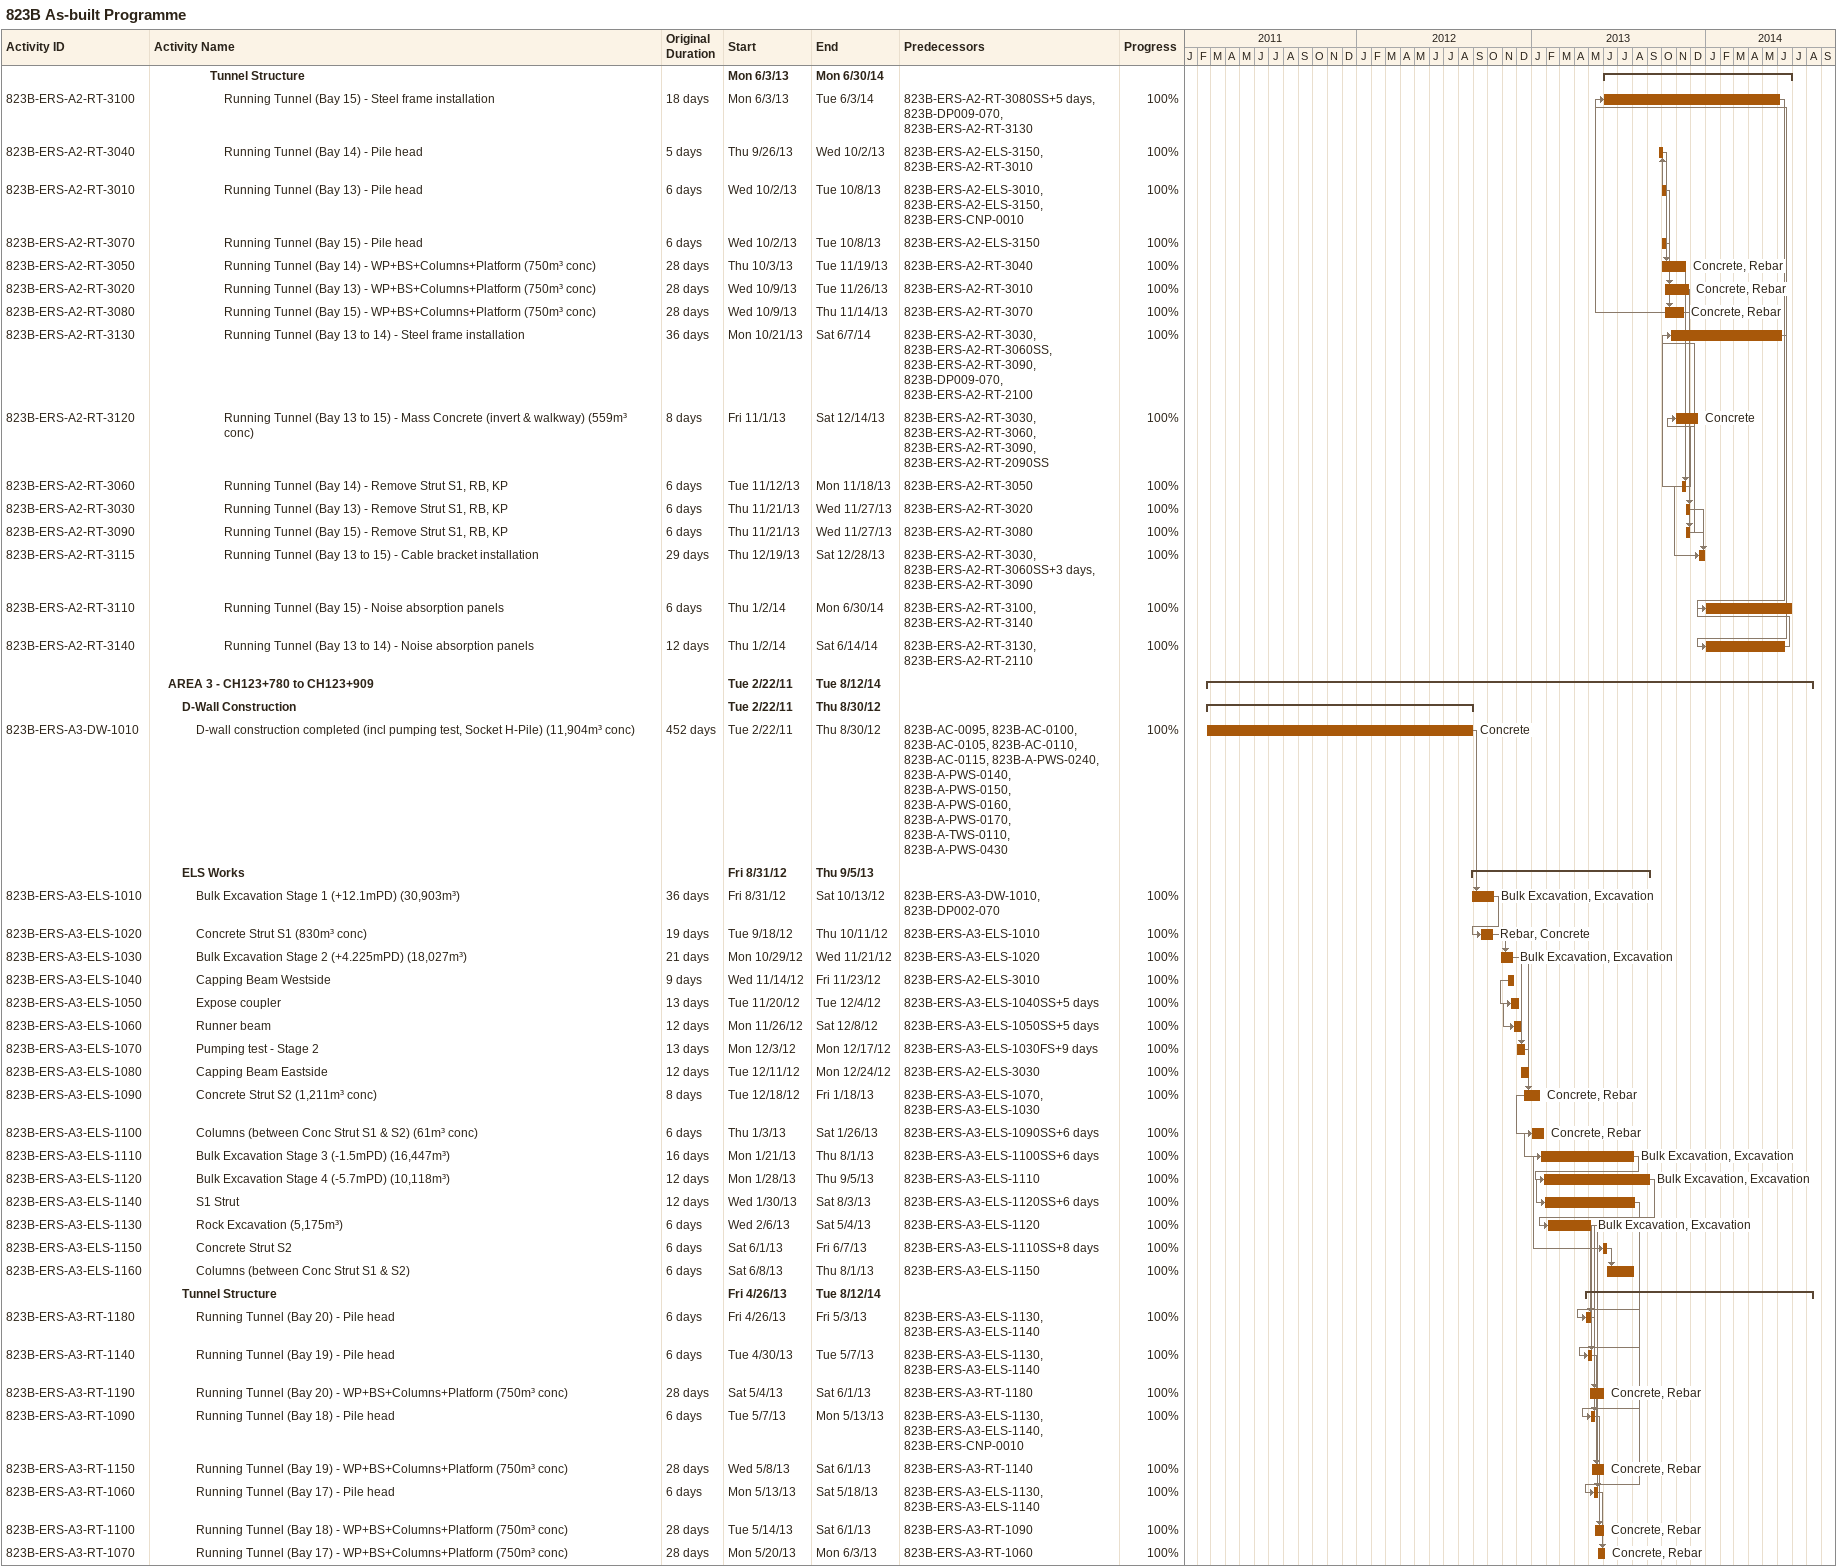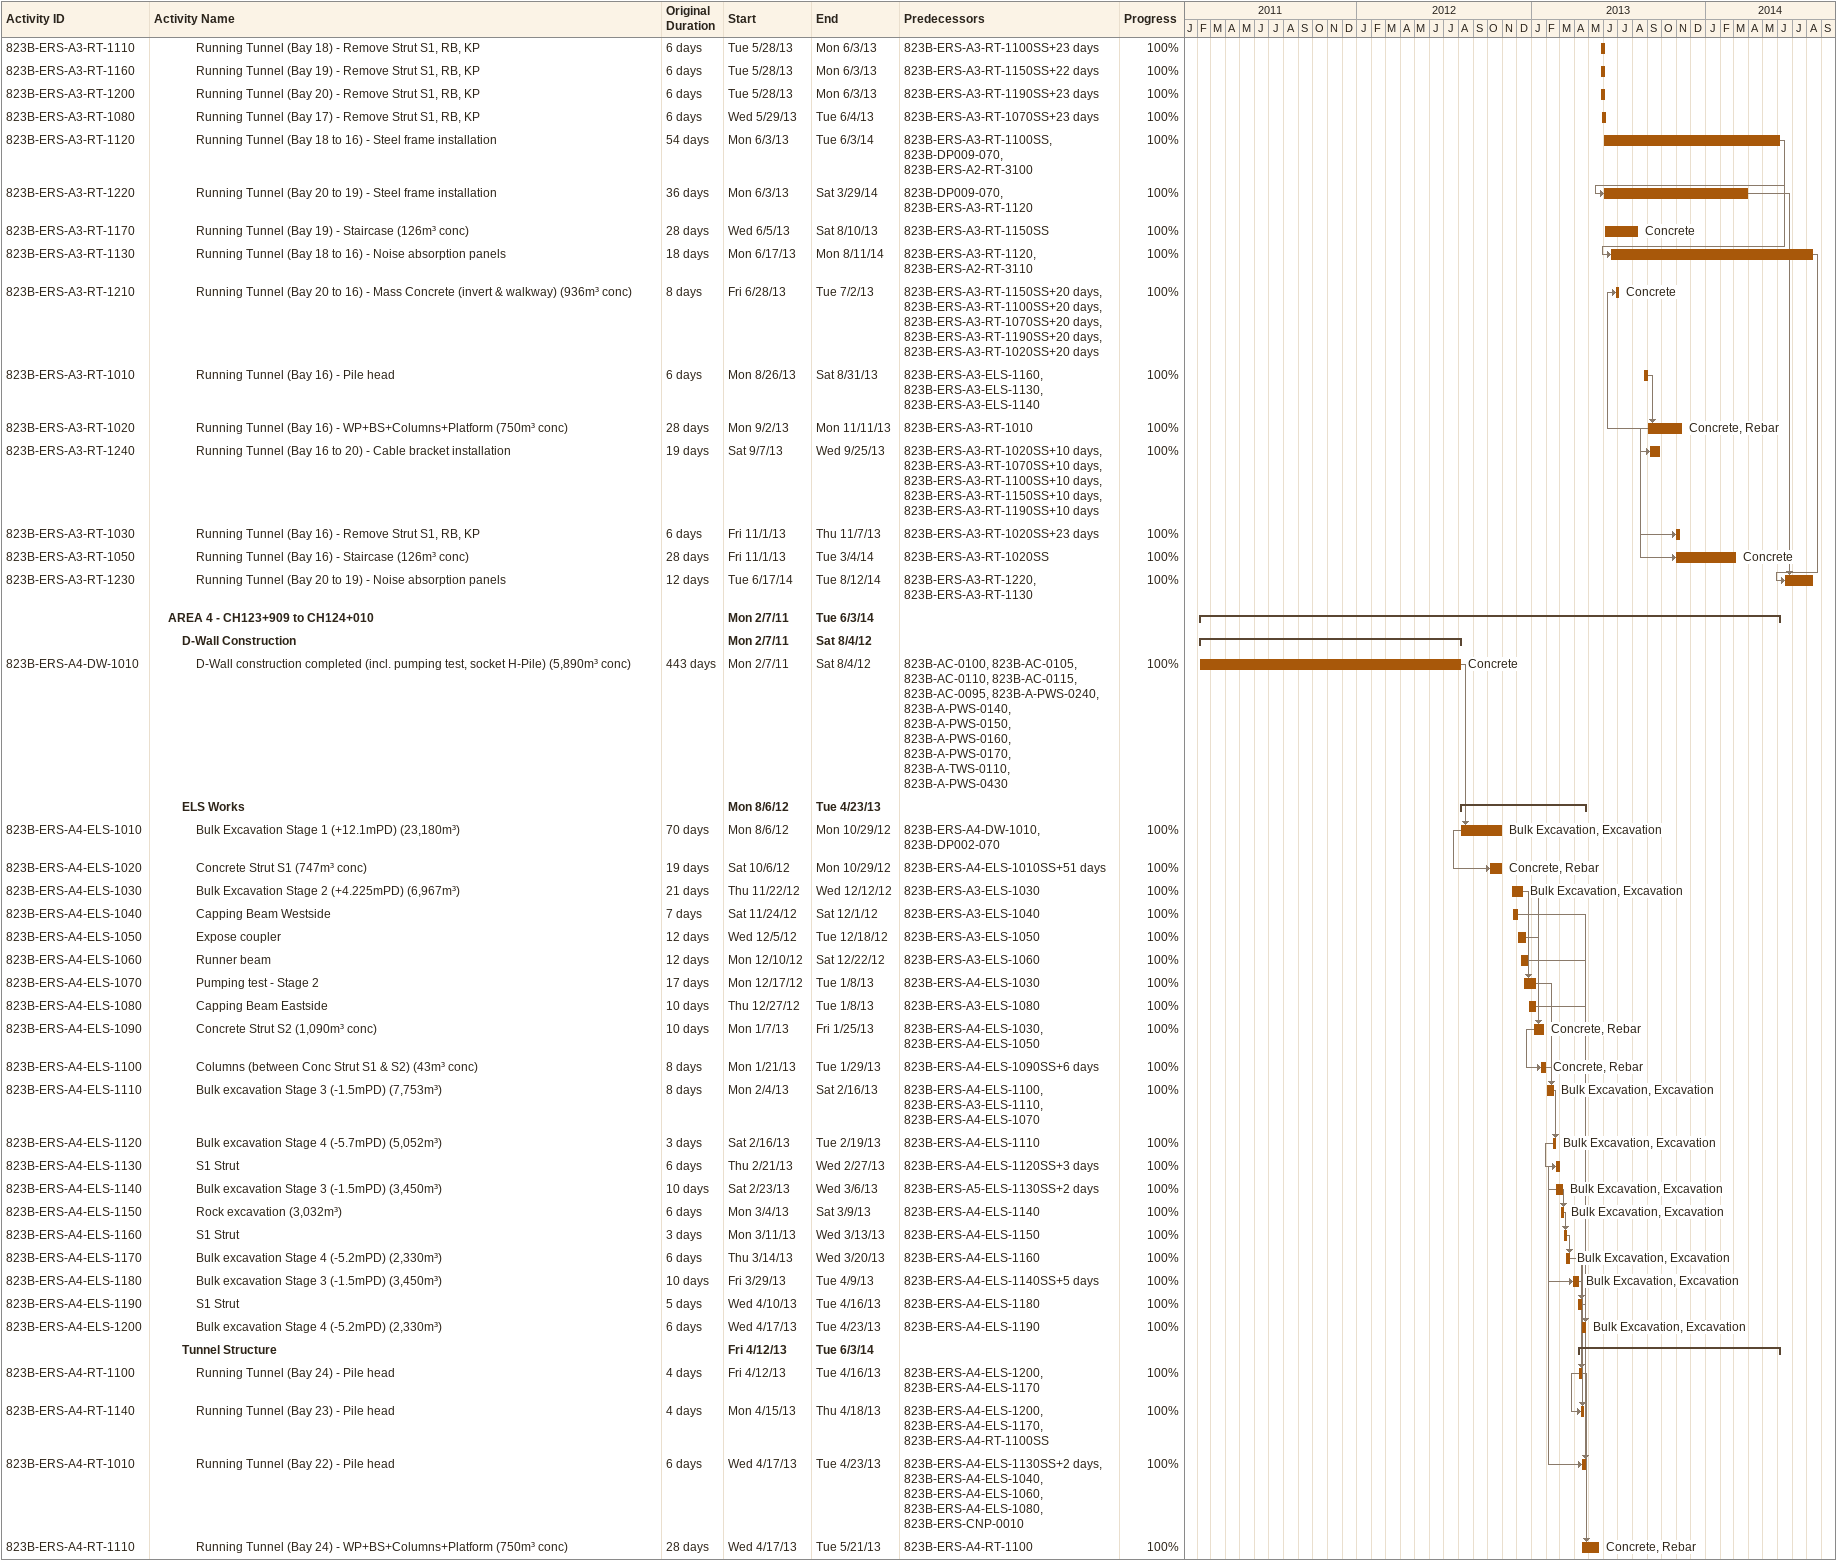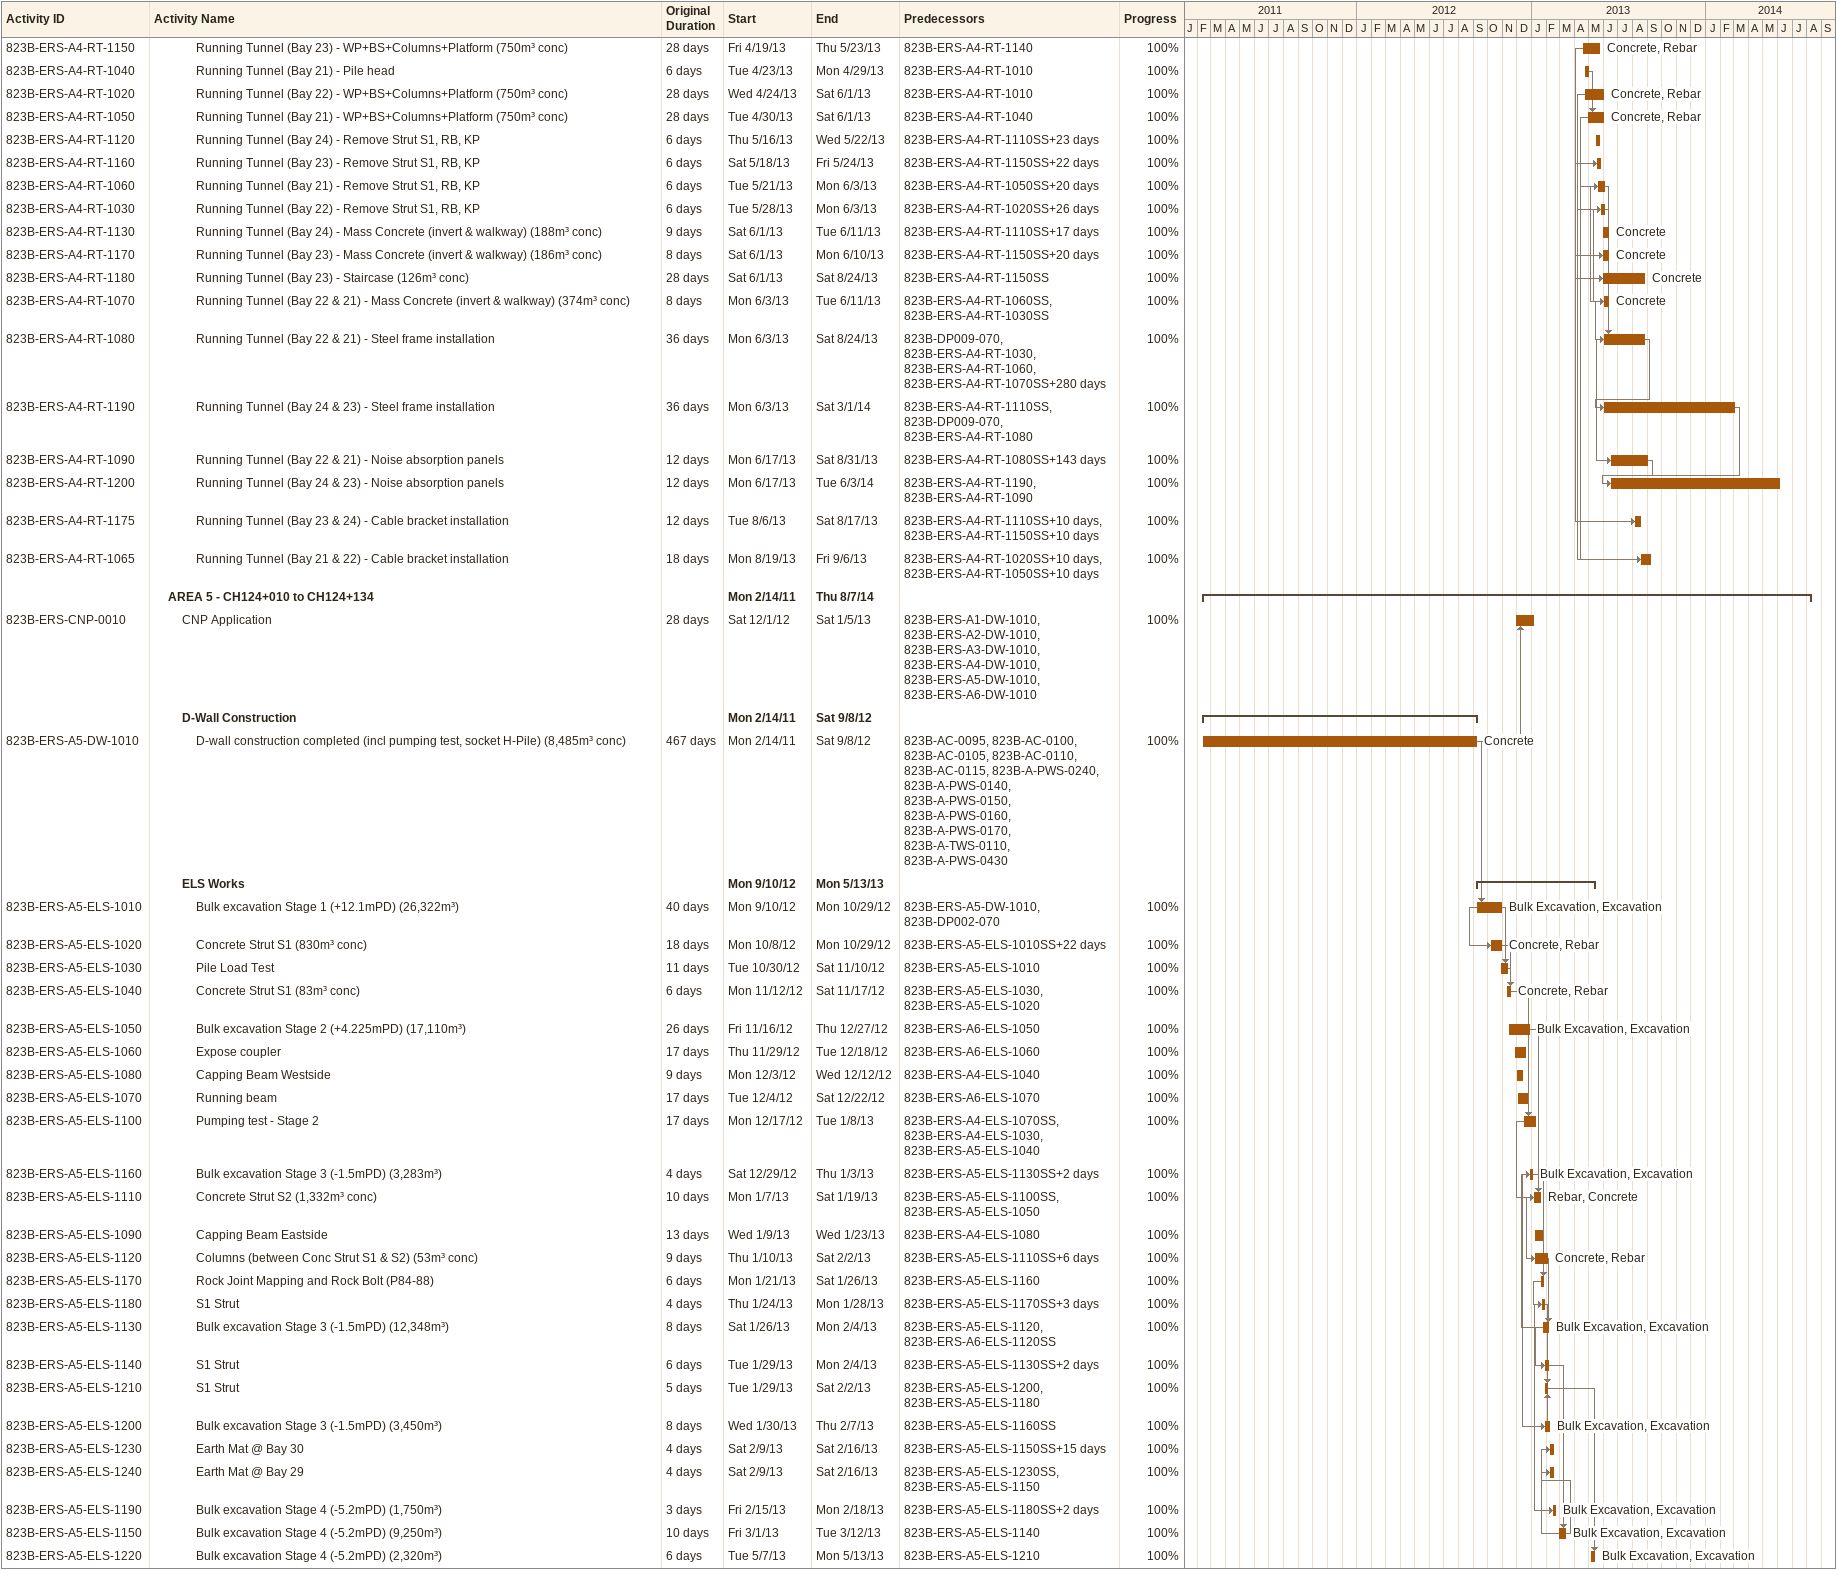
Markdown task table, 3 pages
823B As-built Programme

| ID | Level | Task | Original duration | Start | Finish | Predecessors | Resources | % complete |
|---|---|---|---|---|---|---|---|---|
|  | 5 | **Tunnel Structure** |  | 2013-06-03 | 2014-06-30 |  |  |  |
| 823B-ERS-A2-RT-3100 | 6 | Running Tunnel (Bay 15) - Steel frame installation | 18d | 2013-06-03 | 2014-06-03 | 823B-ERS-A2-RT-3080SS+5d, 823B-DP009-070, 823B-ERS-A2-RT-3130 |  | 100 |
| 823B-ERS-A2-RT-3040 | 6 | Running Tunnel (Bay 14) - Pile head | 5d | 2013-09-26 | 2013-10-02 | 823B-ERS-A2-ELS-3150, 823B-ERS-A2-RT-3010 |  | 100 |
| 823B-ERS-A2-RT-3010 | 6 | Running Tunnel (Bay 13) - Pile head | 6d | 2013-10-02 | 2013-10-08 | 823B-ERS-A2-ELS-3010, 823B-ERS-A2-ELS-3150, 823B-ERS-CNP-0010 |  | 100 |
| 823B-ERS-A2-RT-3070 | 6 | Running Tunnel (Bay 15) - Pile head | 6d | 2013-10-02 | 2013-10-08 | 823B-ERS-A2-ELS-3150 |  | 100 |
| 823B-ERS-A2-RT-3050 | 6 | Running Tunnel (Bay 14) - WP+BS+Columns+Platform (750m³ conc) | 28d | 2013-10-03 | 2013-11-19 | 823B-ERS-A2-RT-3040 | Concrete, Rebar | 100 |
| 823B-ERS-A2-RT-3020 | 6 | Running Tunnel (Bay 13) - WP+BS+Columns+Platform (750m³ conc) | 28d | 2013-10-09 | 2013-11-26 | 823B-ERS-A2-RT-3010 | Concrete, Rebar | 100 |
| 823B-ERS-A2-RT-3080 | 6 | Running Tunnel (Bay 15) - WP+BS+Columns+Platform (750m³ conc) | 28d | 2013-10-09 | 2013-11-14 | 823B-ERS-A2-RT-3070 | Concrete, Rebar | 100 |
| 823B-ERS-A2-RT-3130 | 6 | Running Tunnel (Bay 13 to 14) - Steel frame installation | 36d | 2013-10-21 | 2014-06-07 | 823B-ERS-A2-RT-3030, 823B-ERS-A2-RT-3060SS, 823B-ERS-A2-RT-3090, 823B-DP009-070, 823B-ERS-A2-RT-2100 |  | 100 |
| 823B-ERS-A2-RT-3120 | 6 | Running Tunnel (Bay 13 to 15) - Mass Concrete (invert & walkway) (559m³ conc) | 8d | 2013-11-01 | 2013-12-14 | 823B-ERS-A2-RT-3030, 823B-ERS-A2-RT-3060, 823B-ERS-A2-RT-3090, 823B-ERS-A2-RT-2090SS | Concrete | 100 |
| 823B-ERS-A2-RT-3060 | 6 | Running Tunnel (Bay 14) - Remove Strut S1, RB, KP | 6d | 2013-11-12 | 2013-11-18 | 823B-ERS-A2-RT-3050 |  | 100 |
| 823B-ERS-A2-RT-3030 | 6 | Running Tunnel (Bay 13) - Remove Strut S1, RB, KP | 6d | 2013-11-21 | 2013-11-27 | 823B-ERS-A2-RT-3020 |  | 100 |
| 823B-ERS-A2-RT-3090 | 6 | Running Tunnel (Bay 15) - Remove Strut S1, RB, KP | 6d | 2013-11-21 | 2013-11-27 | 823B-ERS-A2-RT-3080 |  | 100 |
| 823B-ERS-A2-RT-3115 | 6 | Running Tunnel (Bay 13 to 15) - Cable bracket installation | 29d | 2013-12-19 | 2013-12-28 | 823B-ERS-A2-RT-3030, 823B-ERS-A2-RT-3060SS+3d, 823B-ERS-A2-RT-3090 |  | 100 |
| 823B-ERS-A2-RT-3110 | 6 | Running Tunnel (Bay 15) - Noise absorption panels | 6d | 2014-01-02 | 2014-06-30 | 823B-ERS-A2-RT-3100, 823B-ERS-A2-RT-3140 |  | 100 |
| 823B-ERS-A2-RT-3140 | 6 | Running Tunnel (Bay 13 to 14) - Noise absorption panels | 12d | 2014-01-02 | 2014-06-14 | 823B-ERS-A2-RT-3130, 823B-ERS-A2-RT-2110 |  | 100 |
|  | 2 | **AREA 3 - CH123+780 to CH123+909** |  | 2011-02-22 | 2014-08-12 |  |  |  |
|  | 3 | **D-Wall Construction** |  | 2011-02-22 | 2012-08-30 |  |  |  |
| 823B-ERS-A3-DW-1010 | 4 | D-wall construction completed (incl pumping test, Socket H-Pile) (11,904m³ conc) | 452d | 2011-02-22 | 2012-08-30 | 823B-AC-0095, 823B-AC-0100, 823B-AC-0105, 823B-AC-0110, 823B-AC-0115, 823B-A-PWS-0240, 823B-A-PWS-0140, 823B-A-PWS-0150, 823B-A-PWS-0160, 823B-A-PWS-0170, 823B-A-TWS-0110, 823B-A-PWS-0430 | Concrete | 100 |
|  | 3 | **ELS Works** |  | 2012-08-31 | 2013-09-05 |  |  |  |
| 823B-ERS-A3-ELS-1010 | 4 | Bulk Excavation Stage 1 (+12.1mPD) (30,903m³) | 36d | 2012-08-31 | 2012-10-13 | 823B-ERS-A3-DW-1010, 823B-DP002-070 | Bulk Excavation, Excavation | 100 |
| 823B-ERS-A3-ELS-1020 | 4 | Concrete Strut S1 (830m³ conc) | 19d | 2012-09-18 | 2012-10-11 | 823B-ERS-A3-ELS-1010 | Rebar, Concrete | 100 |
| 823B-ERS-A3-ELS-1030 | 4 | Bulk Excavation Stage 2 (+4.225mPD) (18,027m³) | 21d | 2012-10-29 | 2012-11-21 | 823B-ERS-A3-ELS-1020 | Bulk Excavation, Excavation | 100 |
| 823B-ERS-A3-ELS-1040 | 4 | Capping Beam Westside | 9d | 2012-11-14 | 2012-11-23 | 823B-ERS-A2-ELS-3010 |  | 100 |
| 823B-ERS-A3-ELS-1050 | 4 | Expose coupler | 13d | 2012-11-20 | 2012-12-04 | 823B-ERS-A3-ELS-1040SS+5d |  | 100 |
| 823B-ERS-A3-ELS-1060 | 4 | Runner beam | 12d | 2012-11-26 | 2012-12-08 | 823B-ERS-A3-ELS-1050SS+5d |  | 100 |
| 823B-ERS-A3-ELS-1070 | 4 | Pumping test - Stage 2 | 13d | 2012-12-03 | 2012-12-17 | 823B-ERS-A3-ELS-1030FS+9d |  | 100 |
| 823B-ERS-A3-ELS-1080 | 4 | Capping Beam Eastside | 12d | 2012-12-11 | 2012-12-24 | 823B-ERS-A2-ELS-3030 |  | 100 |
| 823B-ERS-A3-ELS-1090 | 4 | Concrete Strut S2 (1,211m³ conc) | 8d | 2012-12-18 | 2013-01-18 | 823B-ERS-A3-ELS-1070, 823B-ERS-A3-ELS-1030 | Concrete, Rebar | 100 |
| 823B-ERS-A3-ELS-1100 | 4 | Columns (between Conc Strut S1 & S2) (61m³ conc) | 6d | 2013-01-03 | 2013-01-26 | 823B-ERS-A3-ELS-1090SS+6d | Concrete, Rebar | 100 |
| 823B-ERS-A3-ELS-1110 | 4 | Bulk Excavation Stage 3 (-1.5mPD) (16,447m³) | 16d | 2013-01-21 | 2013-08-01 | 823B-ERS-A3-ELS-1100SS+6d | Bulk Excavation, Excavation | 100 |
| 823B-ERS-A3-ELS-1120 | 4 | Bulk Excavation Stage 4 (-5.7mPD) (10,118m³) | 12d | 2013-01-28 | 2013-09-05 | 823B-ERS-A3-ELS-1110 | Bulk Excavation, Excavation | 100 |
| 823B-ERS-A3-ELS-1140 | 4 | S1 Strut | 12d | 2013-01-30 | 2013-08-03 | 823B-ERS-A3-ELS-1120SS+6d |  | 100 |
| 823B-ERS-A3-ELS-1130 | 4 | Rock Excavation (5,175m³) | 6d | 2013-02-06 | 2013-05-04 | 823B-ERS-A3-ELS-1120 | Bulk Excavation, Excavation | 100 |
| 823B-ERS-A3-ELS-1150 | 4 | Concrete Strut S2 | 6d | 2013-06-01 | 2013-06-07 | 823B-ERS-A3-ELS-1110SS+8d |  | 100 |
| 823B-ERS-A3-ELS-1160 | 4 | Columns (between Conc Strut S1 & S2) | 6d | 2013-06-08 | 2013-08-01 | 823B-ERS-A3-ELS-1150 |  | 100 |
|  | 3 | **Tunnel Structure** |  | 2013-04-26 | 2014-08-12 |  |  |  |
| 823B-ERS-A3-RT-1180 | 4 | Running Tunnel (Bay 20) - Pile head | 6d | 2013-04-26 | 2013-05-03 | 823B-ERS-A3-ELS-1130, 823B-ERS-A3-ELS-1140 |  | 100 |
| 823B-ERS-A3-RT-1140 | 4 | Running Tunnel (Bay 19) - Pile head | 6d | 2013-04-30 | 2013-05-07 | 823B-ERS-A3-ELS-1130, 823B-ERS-A3-ELS-1140 |  | 100 |
| 823B-ERS-A3-RT-1190 | 4 | Running Tunnel (Bay 20) - WP+BS+Columns+Platform (750m³ conc) | 28d | 2013-05-04 | 2013-06-01 | 823B-ERS-A3-RT-1180 | Concrete, Rebar | 100 |
| 823B-ERS-A3-RT-1090 | 4 | Running Tunnel (Bay 18) - Pile head | 6d | 2013-05-07 | 2013-05-13 | 823B-ERS-A3-ELS-1130, 823B-ERS-A3-ELS-1140, 823B-ERS-CNP-0010 |  | 100 |
| 823B-ERS-A3-RT-1150 | 4 | Running Tunnel (Bay 19) - WP+BS+Columns+Platform (750m³ conc) | 28d | 2013-05-08 | 2013-06-01 | 823B-ERS-A3-RT-1140 | Concrete, Rebar | 100 |
| 823B-ERS-A3-RT-1060 | 4 | Running Tunnel (Bay 17) - Pile head | 6d | 2013-05-13 | 2013-05-18 | 823B-ERS-A3-ELS-1130, 823B-ERS-A3-ELS-1140 |  | 100 |
| 823B-ERS-A3-RT-1100 | 4 | Running Tunnel (Bay 18) - WP+BS+Columns+Platform (750m³ conc) | 28d | 2013-05-14 | 2013-06-01 | 823B-ERS-A3-RT-1090 | Concrete, Rebar | 100 |
| 823B-ERS-A3-RT-1070 | 4 | Running Tunnel (Bay 17) - WP+BS+Columns+Platform (750m³ conc) | 28d | 2013-05-20 | 2013-06-03 | 823B-ERS-A3-RT-1060 | Concrete, Rebar | 100 |
| 823B-ERS-A3-RT-1110 | 4 | Running Tunnel (Bay 18) - Remove Strut S1, RB, KP | 6d | 2013-05-28 | 2013-06-03 | 823B-ERS-A3-RT-1100SS+23d |  | 100 |
| 823B-ERS-A3-RT-1160 | 4 | Running Tunnel (Bay 19) - Remove Strut S1, RB, KP | 6d | 2013-05-28 | 2013-06-03 | 823B-ERS-A3-RT-1150SS+22d |  | 100 |
| 823B-ERS-A3-RT-1200 | 4 | Running Tunnel (Bay 20) - Remove Strut S1, RB, KP | 6d | 2013-05-28 | 2013-06-03 | 823B-ERS-A3-RT-1190SS+23d |  | 100 |
| 823B-ERS-A3-RT-1080 | 4 | Running Tunnel (Bay 17) - Remove Strut S1, RB, KP | 6d | 2013-05-29 | 2013-06-04 | 823B-ERS-A3-RT-1070SS+23d |  | 100 |
| 823B-ERS-A3-RT-1120 | 4 | Running Tunnel (Bay 18 to 16) - Steel frame installation | 54d | 2013-06-03 | 2014-06-03 | 823B-ERS-A3-RT-1100SS, 823B-DP009-070, 823B-ERS-A2-RT-3100 |  | 100 |
| 823B-ERS-A3-RT-1220 | 4 | Running Tunnel (Bay 20 to 19) - Steel frame installation | 36d | 2013-06-03 | 2014-03-29 | 823B-DP009-070, 823B-ERS-A3-RT-1120 |  | 100 |
| 823B-ERS-A3-RT-1170 | 4 | Running Tunnel (Bay 19) - Staircase (126m³ conc) | 28d | 2013-06-05 | 2013-08-10 | 823B-ERS-A3-RT-1150SS | Concrete | 100 |
| 823B-ERS-A3-RT-1130 | 4 | Running Tunnel (Bay 18 to 16) - Noise absorption panels | 18d | 2013-06-17 | 2014-08-11 | 823B-ERS-A3-RT-1120, 823B-ERS-A2-RT-3110 |  | 100 |
| 823B-ERS-A3-RT-1210 | 4 | Running Tunnel (Bay 20 to 16) - Mass Concrete (invert & walkway) (936m³ conc) | 8d | 2013-06-28 | 2013-07-02 | 823B-ERS-A3-RT-1150SS+20d, 823B-ERS-A3-RT-1100SS+20d, 823B-ERS-A3-RT-1070SS+20d, 823B-ERS-A3-RT-1190SS+20d, 823B-ERS-A3-RT-1020SS+20d | Concrete | 100 |
| 823B-ERS-A3-RT-1010 | 4 | Running Tunnel (Bay 16) - Pile head | 6d | 2013-08-26 | 2013-08-31 | 823B-ERS-A3-ELS-1160, 823B-ERS-A3-ELS-1130, 823B-ERS-A3-ELS-1140 |  | 100 |
| 823B-ERS-A3-RT-1020 | 4 | Running Tunnel (Bay 16) - WP+BS+Columns+Platform (750m³ conc) | 28d | 2013-09-02 | 2013-11-11 | 823B-ERS-A3-RT-1010 | Concrete, Rebar | 100 |
| 823B-ERS-A3-RT-1240 | 4 | Running Tunnel (Bay 16 to 20) - Cable bracket installation | 19d | 2013-09-07 | 2013-09-25 | 823B-ERS-A3-RT-1020SS+10d, 823B-ERS-A3-RT-1070SS+10d, 823B-ERS-A3-RT-1100SS+10d, 823B-ERS-A3-RT-1150SS+10d, 823B-ERS-A3-RT-1190SS+10d |  | 100 |
| 823B-ERS-A3-RT-1030 | 4 | Running Tunnel (Bay 16) - Remove Strut S1, RB, KP | 6d | 2013-11-01 | 2013-11-07 | 823B-ERS-A3-RT-1020SS+23d |  | 100 |
| 823B-ERS-A3-RT-1050 | 4 | Running Tunnel (Bay 16) - Staircase (126m³ conc) | 28d | 2013-11-01 | 2014-03-04 | 823B-ERS-A3-RT-1020SS | Concrete | 100 |
| 823B-ERS-A3-RT-1230 | 4 | Running Tunnel (Bay 20 to 19) - Noise absorption panels | 12d | 2014-06-17 | 2014-08-12 | 823B-ERS-A3-RT-1220, 823B-ERS-A3-RT-1130 |  | 100 |
|  | 2 | **AREA 4 - CH123+909 to CH124+010** |  | 2011-02-07 | 2014-06-03 |  |  |  |
|  | 3 | **D-Wall Construction** |  | 2011-02-07 | 2012-08-04 |  |  |  |
| 823B-ERS-A4-DW-1010 | 4 | D-Wall construction completed (incl. pumping test, socket H-Pile) (5,890m³ conc) | 443d | 2011-02-07 | 2012-08-04 | 823B-AC-0100, 823B-AC-0105, 823B-AC-0110, 823B-AC-0115, 823B-AC-0095, 823B-A-PWS-0240, 823B-A-PWS-0140, 823B-A-PWS-0150, 823B-A-PWS-0160, 823B-A-PWS-0170, 823B-A-TWS-0110, 823B-A-PWS-0430 | Concrete | 100 |
|  | 3 | **ELS Works** |  | 2012-08-06 | 2013-04-23 |  |  |  |
| 823B-ERS-A4-ELS-1010 | 4 | Bulk Excavation Stage 1 (+12.1mPD) (23,180m³) | 70d | 2012-08-06 | 2012-10-29 | 823B-ERS-A4-DW-1010, 823B-DP002-070 | Bulk Excavation, Excavation | 100 |
| 823B-ERS-A4-ELS-1020 | 4 | Concrete Strut S1 (747m³ conc) | 19d | 2012-10-06 | 2012-10-29 | 823B-ERS-A4-ELS-1010SS+51d | Concrete, Rebar | 100 |
| 823B-ERS-A4-ELS-1030 | 4 | Bulk Excavation Stage 2 (+4.225mPD) (6,967m³) | 21d | 2012-11-22 | 2012-12-12 | 823B-ERS-A3-ELS-1030 | Bulk Excavation, Excavation | 100 |
| 823B-ERS-A4-ELS-1040 | 4 | Capping Beam Westside | 7d | 2012-11-24 | 2012-12-01 | 823B-ERS-A3-ELS-1040 |  | 100 |
| 823B-ERS-A4-ELS-1050 | 4 | Expose coupler | 12d | 2012-12-05 | 2012-12-18 | 823B-ERS-A3-ELS-1050 |  | 100 |
| 823B-ERS-A4-ELS-1060 | 4 | Runner beam | 12d | 2012-12-10 | 2012-12-22 | 823B-ERS-A3-ELS-1060 |  | 100 |
| 823B-ERS-A4-ELS-1070 | 4 | Pumping test - Stage 2 | 17d | 2012-12-17 | 2013-01-08 | 823B-ERS-A4-ELS-1030 |  | 100 |
| 823B-ERS-A4-ELS-1080 | 4 | Capping Beam Eastside | 10d | 2012-12-27 | 2013-01-08 | 823B-ERS-A3-ELS-1080 |  | 100 |
| 823B-ERS-A4-ELS-1090 | 4 | Concrete Strut S2 (1,090m³ conc) | 10d | 2013-01-07 | 2013-01-25 | 823B-ERS-A4-ELS-1030, 823B-ERS-A4-ELS-1050 | Concrete, Rebar | 100 |
| 823B-ERS-A4-ELS-1100 | 4 | Columns (between Conc Strut S1 & S2) (43m³ conc) | 8d | 2013-01-21 | 2013-01-29 | 823B-ERS-A4-ELS-1090SS+6d | Concrete, Rebar | 100 |
| 823B-ERS-A4-ELS-1110 | 4 | Bulk excavation Stage 3 (-1.5mPD) (7,753m³) | 8d | 2013-02-04 | 2013-02-16 | 823B-ERS-A4-ELS-1100, 823B-ERS-A3-ELS-1110, 823B-ERS-A4-ELS-1070 | Bulk Excavation, Excavation | 100 |
| 823B-ERS-A4-ELS-1120 | 4 | Bulk excavation Stage 4 (-5.7mPD) (5,052m³) | 3d | 2013-02-16 | 2013-02-19 | 823B-ERS-A4-ELS-1110 | Bulk Excavation, Excavation | 100 |
| 823B-ERS-A4-ELS-1130 | 4 | S1 Strut | 6d | 2013-02-21 | 2013-02-27 | 823B-ERS-A4-ELS-1120SS+3d |  | 100 |
| 823B-ERS-A4-ELS-1140 | 4 | Bulk excavation Stage 3 (-1.5mPD) (3,450m³) | 10d | 2013-02-23 | 2013-03-06 | 823B-ERS-A5-ELS-1130SS+2d | Bulk Excavation, Excavation | 100 |
| 823B-ERS-A4-ELS-1150 | 4 | Rock excavation (3,032m³) | 6d | 2013-03-04 | 2013-03-09 | 823B-ERS-A4-ELS-1140 | Bulk Excavation, Excavation | 100 |
| 823B-ERS-A4-ELS-1160 | 4 | S1 Strut | 3d | 2013-03-11 | 2013-03-13 | 823B-ERS-A4-ELS-1150 |  | 100 |
| 823B-ERS-A4-ELS-1170 | 4 | Bulk excavation Stage 4 (-5.2mPD) (2,330m³) | 6d | 2013-03-14 | 2013-03-20 | 823B-ERS-A4-ELS-1160 | Bulk Excavation, Excavation | 100 |
| 823B-ERS-A4-ELS-1180 | 4 | Bulk excavation Stage 3 (-1.5mPD) (3,450m³) | 10d | 2013-03-29 | 2013-04-09 | 823B-ERS-A4-ELS-1140SS+5d | Bulk Excavation, Excavation | 100 |
| 823B-ERS-A4-ELS-1190 | 4 | S1 Strut | 5d | 2013-04-10 | 2013-04-16 | 823B-ERS-A4-ELS-1180 |  | 100 |
| 823B-ERS-A4-ELS-1200 | 4 | Bulk excavation Stage 4 (-5.2mPD) (2,330m³) | 6d | 2013-04-17 | 2013-04-23 | 823B-ERS-A4-ELS-1190 | Bulk Excavation, Excavation | 100 |
|  | 3 | **Tunnel Structure** |  | 2013-04-12 | 2014-06-03 |  |  |  |
| 823B-ERS-A4-RT-1100 | 4 | Running Tunnel (Bay 24) - Pile head | 4d | 2013-04-12 | 2013-04-16 | 823B-ERS-A4-ELS-1200, 823B-ERS-A4-ELS-1170 |  | 100 |
| 823B-ERS-A4-RT-1140 | 4 | Running Tunnel (Bay 23) - Pile head | 4d | 2013-04-15 | 2013-04-18 | 823B-ERS-A4-ELS-1200, 823B-ERS-A4-ELS-1170, 823B-ERS-A4-RT-1100SS |  | 100 |
| 823B-ERS-A4-RT-1010 | 4 | Running Tunnel (Bay 22) - Pile head | 6d | 2013-04-17 | 2013-04-23 | 823B-ERS-A4-ELS-1130SS+2d, 823B-ERS-A4-ELS-1040, 823B-ERS-A4-ELS-1060, 823B-ERS-A4-ELS-1080, 823B-ERS-CNP-0010 |  | 100 |
| 823B-ERS-A4-RT-1110 | 4 | Running Tunnel (Bay 24) - WP+BS+Columns+Platform (750m³ conc) | 28d | 2013-04-17 | 2013-05-21 | 823B-ERS-A4-RT-1100 | Concrete, Rebar | 100 |
| 823B-ERS-A4-RT-1150 | 4 | Running Tunnel (Bay 23) - WP+BS+Columns+Platform (750m³ conc) | 28d | 2013-04-19 | 2013-05-23 | 823B-ERS-A4-RT-1140 | Concrete, Rebar | 100 |
| 823B-ERS-A4-RT-1040 | 4 | Running Tunnel (Bay 21) - Pile head | 6d | 2013-04-23 | 2013-04-29 | 823B-ERS-A4-RT-1010 |  | 100 |
| 823B-ERS-A4-RT-1020 | 4 | Running Tunnel (Bay 22) - WP+BS+Columns+Platform (750m³ conc) | 28d | 2013-04-24 | 2013-06-01 | 823B-ERS-A4-RT-1010 | Concrete, Rebar | 100 |
| 823B-ERS-A4-RT-1050 | 4 | Running Tunnel (Bay 21) - WP+BS+Columns+Platform (750m³ conc) | 28d | 2013-04-30 | 2013-06-01 | 823B-ERS-A4-RT-1040 | Concrete, Rebar | 100 |
| 823B-ERS-A4-RT-1120 | 4 | Running Tunnel (Bay 24) - Remove Strut S1, RB, KP | 6d | 2013-05-16 | 2013-05-22 | 823B-ERS-A4-RT-1110SS+23d |  | 100 |
| 823B-ERS-A4-RT-1160 | 4 | Running Tunnel (Bay 23) - Remove Strut S1, RB, KP | 6d | 2013-05-18 | 2013-05-24 | 823B-ERS-A4-RT-1150SS+22d |  | 100 |
| 823B-ERS-A4-RT-1060 | 4 | Running Tunnel (Bay 21) - Remove Strut S1, RB, KP | 6d | 2013-05-21 | 2013-06-03 | 823B-ERS-A4-RT-1050SS+20d |  | 100 |
| 823B-ERS-A4-RT-1030 | 4 | Running Tunnel (Bay 22) - Remove Strut S1, RB, KP | 6d | 2013-05-28 | 2013-06-03 | 823B-ERS-A4-RT-1020SS+26d |  | 100 |
| 823B-ERS-A4-RT-1130 | 4 | Running Tunnel (Bay 24) - Mass Concrete (invert & walkway) (188m³ conc) | 9d | 2013-06-01 | 2013-06-11 | 823B-ERS-A4-RT-1110SS+17d | Concrete | 100 |
| 823B-ERS-A4-RT-1170 | 4 | Running Tunnel (Bay 23) - Mass Concrete (invert & walkway) (186m³ conc) | 8d | 2013-06-01 | 2013-06-10 | 823B-ERS-A4-RT-1150SS+20d | Concrete | 100 |
| 823B-ERS-A4-RT-1180 | 4 | Running Tunnel (Bay 23) - Staircase (126m³ conc) | 28d | 2013-06-01 | 2013-08-24 | 823B-ERS-A4-RT-1150SS | Concrete | 100 |
| 823B-ERS-A4-RT-1070 | 4 | Running Tunnel (Bay 22 & 21) - Mass Concrete (invert & walkway) (374m³ conc) | 8d | 2013-06-03 | 2013-06-11 | 823B-ERS-A4-RT-1060SS, 823B-ERS-A4-RT-1030SS | Concrete | 100 |
| 823B-ERS-A4-RT-1080 | 4 | Running Tunnel (Bay 22 & 21) - Steel frame installation | 36d | 2013-06-03 | 2013-08-24 | 823B-DP009-070, 823B-ERS-A4-RT-1030, 823B-ERS-A4-RT-1060, 823B-ERS-A4-RT-1070SS+280d |  | 100 |
| 823B-ERS-A4-RT-1190 | 4 | Running Tunnel (Bay 24 & 23) - Steel frame installation | 36d | 2013-06-03 | 2014-03-01 | 823B-ERS-A4-RT-1110SS, 823B-DP009-070, 823B-ERS-A4-RT-1080 |  | 100 |
| 823B-ERS-A4-RT-1090 | 4 | Running Tunnel (Bay 22 & 21) - Noise absorption panels | 12d | 2013-06-17 | 2013-08-31 | 823B-ERS-A4-RT-1080SS+143d |  | 100 |
| 823B-ERS-A4-RT-1200 | 4 | Running Tunnel (Bay 24 & 23) - Noise absorption panels | 12d | 2013-06-17 | 2014-06-03 | 823B-ERS-A4-RT-1190, 823B-ERS-A4-RT-1090 |  | 100 |
| 823B-ERS-A4-RT-1175 | 4 | Running Tunnel (Bay 23 & 24) - Cable bracket installation | 12d | 2013-08-06 | 2013-08-17 | 823B-ERS-A4-RT-1110SS+10d, 823B-ERS-A4-RT-1150SS+10d |  | 100 |
| 823B-ERS-A4-RT-1065 | 4 | Running Tunnel (Bay 21 & 22) - Cable bracket installation | 18d | 2013-08-19 | 2013-09-06 | 823B-ERS-A4-RT-1020SS+10d, 823B-ERS-A4-RT-1050SS+10d |  | 100 |
|  | 2 | **AREA 5 - CH124+010 to CH124+134** |  | 2011-02-14 | 2014-08-07 |  |  |  |
| 823B-ERS-CNP-0010 | 3 | CNP Application | 28d | 2012-12-01 | 2013-01-05 | 823B-ERS-A1-DW-1010, 823B-ERS-A2-DW-1010, 823B-ERS-A3-DW-1010, 823B-ERS-A4-DW-1010, 823B-ERS-A5-DW-1010, 823B-ERS-A6-DW-1010 |  | 100 |
|  | 3 | **D-Wall Construction** |  | 2011-02-14 | 2012-09-08 |  |  |  |
| 823B-ERS-A5-DW-1010 | 4 | D-wall construction completed (incl pumping test, socket H-Pile) (8,485m³ conc) | 467d | 2011-02-14 | 2012-09-08 | 823B-AC-0095, 823B-AC-0100, 823B-AC-0105, 823B-AC-0110, 823B-AC-0115, 823B-A-PWS-0240, 823B-A-PWS-0140, 823B-A-PWS-0150, 823B-A-PWS-0160, 823B-A-PWS-0170, 823B-A-TWS-0110, 823B-A-PWS-0430 | Concrete | 100 |
|  | 3 | **ELS Works** |  | 2012-09-10 | 2013-05-13 |  |  |  |
| 823B-ERS-A5-ELS-1010 | 4 | Bulk excavation Stage 1 (+12.1mPD) (26,322m³) | 40d | 2012-09-10 | 2012-10-29 | 823B-ERS-A5-DW-1010, 823B-DP002-070 | Bulk Excavation, Excavation | 100 |
| 823B-ERS-A5-ELS-1020 | 4 | Concrete Strut S1 (830m³ conc) | 18d | 2012-10-08 | 2012-10-29 | 823B-ERS-A5-ELS-1010SS+22d | Concrete, Rebar | 100 |
| 823B-ERS-A5-ELS-1030 | 4 | Pile Load Test | 11d | 2012-10-30 | 2012-11-10 | 823B-ERS-A5-ELS-1010 |  | 100 |
| 823B-ERS-A5-ELS-1040 | 4 | Concrete Strut S1 (83m³ conc) | 6d | 2012-11-12 | 2012-11-17 | 823B-ERS-A5-ELS-1030, 823B-ERS-A5-ELS-1020 | Concrete, Rebar | 100 |
| 823B-ERS-A5-ELS-1050 | 4 | Bulk excavation Stage 2 (+4.225mPD) (17,110m³) | 26d | 2012-11-16 | 2012-12-27 | 823B-ERS-A6-ELS-1050 | Bulk Excavation, Excavation | 100 |
| 823B-ERS-A5-ELS-1060 | 4 | Expose coupler | 17d | 2012-11-29 | 2012-12-18 | 823B-ERS-A6-ELS-1060 |  | 100 |
| 823B-ERS-A5-ELS-1080 | 4 | Capping Beam Westside | 9d | 2012-12-03 | 2012-12-12 | 823B-ERS-A4-ELS-1040 |  | 100 |
| 823B-ERS-A5-ELS-1070 | 4 | Running beam | 17d | 2012-12-04 | 2012-12-22 | 823B-ERS-A6-ELS-1070 |  | 100 |
| 823B-ERS-A5-ELS-1100 | 4 | Pumping test - Stage 2 | 17d | 2012-12-17 | 2013-01-08 | 823B-ERS-A4-ELS-1070SS, 823B-ERS-A4-ELS-1030, 823B-ERS-A5-ELS-1040 |  | 100 |
| 823B-ERS-A5-ELS-1160 | 4 | Bulk excavation Stage 3 (-1.5mPD) (3,283m³) | 4d | 2012-12-29 | 2013-01-03 | 823B-ERS-A5-ELS-1130SS+2d | Bulk Excavation, Excavation | 100 |
| 823B-ERS-A5-ELS-1110 | 4 | Concrete Strut S2 (1,332m³ conc) | 10d | 2013-01-07 | 2013-01-19 | 823B-ERS-A5-ELS-1100SS, 823B-ERS-A5-ELS-1050 | Rebar, Concrete | 100 |
| 823B-ERS-A5-ELS-1090 | 4 | Capping Beam Eastside | 13d | 2013-01-09 | 2013-01-23 | 823B-ERS-A4-ELS-1080 |  | 100 |
| 823B-ERS-A5-ELS-1120 | 4 | Columns (between Conc Strut S1 & S2) (53m³ conc) | 9d | 2013-01-10 | 2013-02-02 | 823B-ERS-A5-ELS-1110SS+6d | Concrete, Rebar | 100 |
| 823B-ERS-A5-ELS-1170 | 4 | Rock Joint Mapping and Rock Bolt (P84-88) | 6d | 2013-01-21 | 2013-01-26 | 823B-ERS-A5-ELS-1160 |  | 100 |
| 823B-ERS-A5-ELS-1180 | 4 | S1 Strut | 4d | 2013-01-24 | 2013-01-28 | 823B-ERS-A5-ELS-1170SS+3d |  | 100 |
| 823B-ERS-A5-ELS-1130 | 4 | Bulk excavation Stage 3 (-1.5mPD) (12,348m³) | 8d | 2013-01-26 | 2013-02-04 | 823B-ERS-A5-ELS-1120, 823B-ERS-A6-ELS-1120SS | Bulk Excavation, Excavation | 100 |
| 823B-ERS-A5-ELS-1140 | 4 | S1 Strut | 6d | 2013-01-29 | 2013-02-04 | 823B-ERS-A5-ELS-1130SS+2d |  | 100 |
| 823B-ERS-A5-ELS-1210 | 4 | S1 Strut | 5d | 2013-01-29 | 2013-02-02 | 823B-ERS-A5-ELS-1200, 823B-ERS-A5-ELS-1180 |  | 100 |
| 823B-ERS-A5-ELS-1200 | 4 | Bulk excavation Stage 3 (-1.5mPD) (3,450m³) | 8d | 2013-01-30 | 2013-02-07 | 823B-ERS-A5-ELS-1160SS | Bulk Excavation, Excavation | 100 |
| 823B-ERS-A5-ELS-1230 | 4 | Earth Mat @ Bay 30 | 4d | 2013-02-09 | 2013-02-16 | 823B-ERS-A5-ELS-1150SS+15d |  | 100 |
| 823B-ERS-A5-ELS-1240 | 4 | Earth Mat @ Bay 29 | 4d | 2013-02-09 | 2013-02-16 | 823B-ERS-A5-ELS-1230SS, 823B-ERS-A5-ELS-1150 |  | 100 |
| 823B-ERS-A5-ELS-1190 | 4 | Bulk excavation Stage 4 (-5.2mPD) (1,750m³) | 3d | 2013-02-15 | 2013-02-18 | 823B-ERS-A5-ELS-1180SS+2d | Bulk Excavation, Excavation | 100 |
| 823B-ERS-A5-ELS-1150 | 4 | Bulk excavation Stage 4 (-5.2mPD) (9,250m³) | 10d | 2013-03-01 | 2013-03-12 | 823B-ERS-A5-ELS-1140 | Bulk Excavation, Excavation | 100 |
| 823B-ERS-A5-ELS-1220 | 4 | Bulk excavation Stage 4 (-5.2mPD) (2,320m³) | 6d | 2013-05-07 | 2013-05-13 | 823B-ERS-A5-ELS-1210 | Bulk Excavation, Excavation | 100 |
